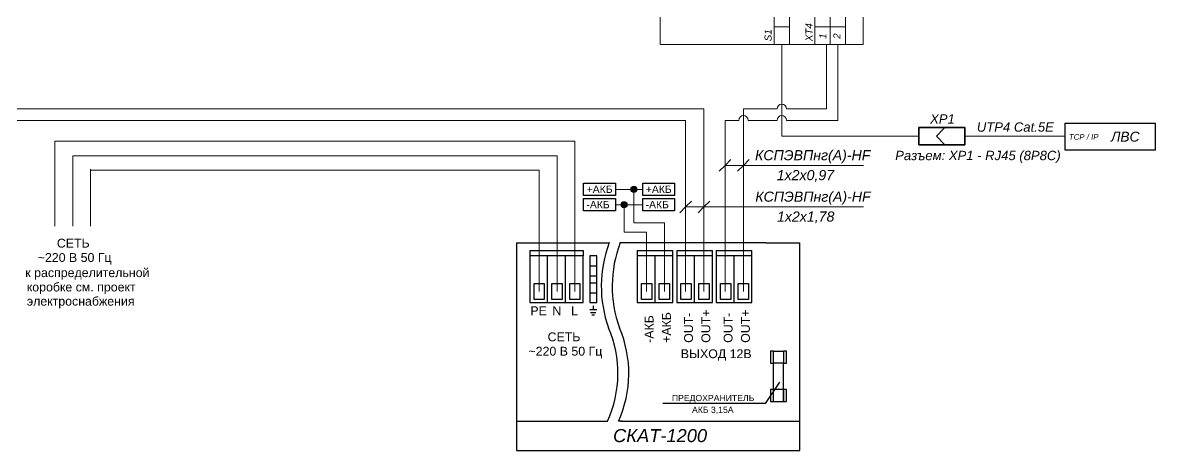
# Model space of a CAD drawing. Header units: millimetres. Extents: x -197802 to 287448, y -91833 to 122858.
# Drawn here: x 84015 to 116864, y 86930 to 99341 of the extents above; entities that cross this region are included whole.
import ezdxf

# ---------------------------------------------------------------- set-up
doc = ezdxf.new("R2010")
doc.units = ezdxf.units.MM
doc.layers.add('СКУД', color=7, linetype='Continuous')
doc.styles.add('40', font='ariali.ttf', dxfattribs={"height": 1})
doc.styles.add('76', font='ariali.ttf', dxfattribs={"height": 1})
doc.styles.add('77', font='ariali.ttf', dxfattribs={"height": 1})
doc.styles.get("Standard").update_dxf_attribs({"font": 'arial.ttf'})

msp = doc.modelspace()

# ---------------------------------------------------------------- hatches: boundary and pattern name
at = {"layer": 'СКУД', "lineweight": 18, "true_color": 0x000000}
h = msp.add_hatch(dxfattribs=at)
h.set_pattern_fill('ANGLE', color=18, scale=0.8)
h.set_pattern_definition([(0, (93281.309, 130576.019), (0, 5.588), [4.064, -1.524]), (90, (93281.309, 130576.019), (-5.588, 3e-16), [4.064, -1.524])])
h.paths.add_polyline_path([(101828, 94503), (101741, 94503), (101654, 94503, 0.999967)])
h.paths.add_polyline_path([(101741, 94591, 0.414214), (101654, 94503), (101741, 94503)])
h.paths.add_polyline_path([(101741, 94591), (101741, 94503), (101828, 94503, 0.414233)])
h = msp.add_hatch(dxfattribs=at)
h.set_pattern_fill('ANGLE', color=18, scale=0.8)
h.set_pattern_definition([(0, (92998.56, 130131.0254), (0, 5.588), [4.064, -1.524]), (90, (92998.56, 130131.0254), (-5.588, 3e-16), [4.064, -1.524])])
h.paths.add_polyline_path([(101545, 94058), (101458, 94058), (101371, 94058, 0.999967)])
h.paths.add_polyline_path([(101458, 94146, 0.414214), (101371, 94058), (101458, 94058)])
h.paths.add_polyline_path([(101458, 94146), (101458, 94058), (101545, 94058, 0.414233)])

# ---------------------------------------------------------------- linework, layer by layer
at = {"layer": 'СКУД', "color": 7, "lineweight": 18}
msp.add_line((106031, 98128), (106031, 98702), dxfattribs=at)
at = {"layer": 'СКУД', "color": 1, "lineweight": 18}
for p, q in [((107325, 98128), (107325, 98702)), ((107325, 97464), (107325, 98128)), ((107325, 97204), (107325, 97464)), ((107325, 97187), (107325, 97204)), ((107325, 97187), (107325, 96837)), ((103773, 96837), (83248, 96837)), ((103773, 96505), (103773, 96837)), ((104918, 96837), (105056, 96837)), ((104918, 96505), (104918, 96837)), ((105056, 96837), (105893, 96837)), ((106168, 96837), (107325, 96837)), ((103773, 93870), (103773, 96505)), ((104918, 93870), (104918, 96505)), ((101741, 94503), (101208, 94503)), ((101741, 94465), (101741, 94503)), ((101741, 94503), (101996, 94503)), ((101741, 93530), (101741, 94503)), ((103773, 93870), (103773, 92473)), ((104918, 93870), (104918, 92473)), ((102627, 93530), (101741, 93530)), ((102627, 93164), (102627, 93530)), ((102627, 91540), (102627, 93164)), ((103773, 92473), (103773, 91540)), ((104918, 92473), (104918, 91540))]:
    msp.add_line(p, q, dxfattribs=at)
at = {"layer": 'СКУД', "color": 241, "lineweight": 18, "true_color": 0xf7abae}
for p, q in [((107660, 98128), (107660, 98702)), ((107660, 97464), (107660, 98128)), ((107660, 97204), (107660, 97464)), ((107660, 97187), (107660, 97204)), ((107660, 97187), (107660, 96883)), ((107660, 96883), (107660, 96505)), ((103241, 96505), (83248, 96505)), ((103241, 93870), (103241, 96505)), ((104387, 93870), (104387, 96505)), ((104780, 96505), (104387, 96505)), ((105056, 96505), (105582, 96505)), ((105582, 96505), (105893, 96505)), ((106168, 96505), (107660, 96505)), ((104387, 93870), (104387, 92473)), ((104387, 92473), (104387, 91540))]:
    msp.add_line(p, q, dxfattribs=at)
at = {"layer": 'СКУД', "color": 14, "lineweight": 18}
for p, q in [((87132, 95898), (84946, 95898)), ((84946, 95898), (84949, 95063)), ((99512, 95898), (87132, 95898)), ((100030, 95898), (99512, 95898)), ((100030, 95092), (100030, 95898)), ((87132, 95480), (85466, 95480)), ((85466, 95480), (85466, 94875)), ((99512, 95480), (87132, 95480)), ((99512, 95056), (99512, 95480)), ((84949, 94458), (84949, 95063)), ((85984, 94487), (85984, 95092)), ((87132, 95063), (85984, 95063)), ((98995, 95063), (87132, 95063)), ((98995, 94458), (98995, 95063)), ((99512, 94360), (99512, 95056)), ((100030, 94487), (100030, 95092)), ((85466, 94069), (85466, 94875)), ((99512, 94069), (99512, 94875)), ((84949, 94458), (84949, 93437)), ((85984, 94487), (85984, 93437)), ((98995, 93652), (98995, 94458)), ((100030, 94069), (100030, 94487)), ((85466, 94069), (85466, 93437)), ((99512, 94142), (99512, 94192)), ((99512, 93775), (99512, 94142)), ((99512, 92956), (99512, 94069)), ((100030, 91540), (100030, 94069)), ((98995, 92956), (98995, 93652)), ((99512, 91540), (99512, 93624)), ((98995, 91540), (98995, 93416))]:
    msp.add_line(p, q, dxfattribs=at)
at = {"layer": 'СКУД', "color": 18, "lineweight": 18, "true_color": 0x000000}
for p, q in [((104556, 95367), (104387, 95197)), ((105088, 95367), (104918, 95197)), ((104387, 95197), (104217, 95028)), ((104918, 95197), (104387, 95197)), ((104918, 95197), (104748, 95028)), ((107271, 95197), (104918, 95197)), ((108398, 95197), (106044, 95197)), ((101458, 93260), (101458, 94058)), ((103241, 93995), (103072, 93825)), ((103411, 94165), (103241, 93995)), ((103773, 93995), (103241, 93995)), ((103773, 93995), (103603, 93825)), ((103942, 94165), (103773, 93995)), ((106788, 93995), (103773, 93995)), ((108097, 93995), (105081, 93995)), ((106226, 93995), (105695, 93995)), ((108097, 93995), (108398, 93995)), ((102110, 93260), (101458, 93260)), ((102110, 93069), (102110, 93260))]:
    msp.add_line(p, q, dxfattribs=at)
at = {"layer": 'СКУД', "color": 7}
for p, q in [((100281, 94465), (100281, 94682)), ((100281, 94682), (101208, 94682)), ((101208, 94682), (101208, 94324)), ((101996, 94465), (101996, 94682)), ((101996, 94682), (102923, 94682)), ((102923, 94682), (102923, 94324)), ((100281, 94324), (100281, 94465)), ((101208, 94324), (100281, 94324)), ((101996, 94324), (101996, 94465)), ((102923, 94324), (101996, 94324)), ((100281, 94020), (100281, 94237)), ((100281, 94237), (101208, 94237)), ((100281, 93879), (100281, 94020)), ((101208, 94237), (101208, 93879)), ((101996, 94020), (101996, 94237)), ((101996, 94237), (102923, 94237)), ((101996, 93879), (101996, 94020)), ((102923, 94237), (102923, 93879)), ((101208, 93879), (100281, 93879)), ((102923, 93879), (101996, 93879)), ((98339, 92956), (101029, 92956)), ((98339, 92956), (98339, 87772)), ((98722, 92726), (98722, 91216)), ((98722, 92726), (99757, 92726)), ((99757, 92726), (100275, 92726)), ((100275, 92726), (100275, 92574)), ((105566, 92956), (101346, 92956)), ((101837, 92726), (101837, 91216)), ((101837, 92726), (102872, 92726)), ((102872, 92574), (102872, 92726)), ((102983, 92726), (102983, 91216)), ((102983, 92726), (104018, 92726)), ((104018, 92574), (104018, 92726)), ((104128, 92726), (104128, 91216)), ((104128, 92726), (105163, 92726)), ((105163, 92574), (105163, 92726)), ((106551, 87772), (106551, 92956)), ((99240, 92574), (98722, 92574)), ((99240, 91216), (99240, 92574)), ((99757, 92574), (99240, 92574)), ((99757, 91216), (99757, 92574)), ((99757, 91216), (99757, 92574)), ((100275, 92574), (99757, 92574)), ((102355, 92574), (101837, 92574)), ((102355, 91216), (102355, 92574)), ((102872, 92574), (102355, 92574)), ((102872, 91216), (102872, 92574)), ((103500, 92574), (102983, 92574)), ((103500, 91216), (103500, 92574)), ((104018, 92574), (103500, 92574)), ((104018, 91216), (104018, 92574)), ((104645, 92574), (104128, 92574)), ((104645, 91216), (104645, 92574)), ((105163, 92574), (104645, 92574)), ((105163, 91216), (105163, 92574)), ((98846, 91774), (99143, 91774)), ((98846, 91305), (98846, 91774)), ((99143, 91774), (99143, 91305)), ((99364, 91774), (99660, 91774)), ((99364, 91305), (99364, 91774)), ((99660, 91774), (99660, 91305)), ((99881, 91774), (100178, 91774)), ((99881, 91305), (99881, 91774)), ((100178, 91774), (100178, 91305)), ((101962, 91774), (102258, 91774)), ((101962, 91305), (101962, 91774)), ((102258, 91774), (102258, 91305)), ((102479, 91774), (102776, 91774)), ((102479, 91305), (102479, 91774)), ((102776, 91774), (102776, 91305)), ((103107, 91774), (103404, 91774)), ((103107, 91305), (103107, 91774)), ((103404, 91774), (103404, 91305)), ((103624, 91774), (103921, 91774)), ((103624, 91305), (103624, 91774)), ((103921, 91774), (103921, 91305)), ((104252, 91774), (104549, 91774)), ((104252, 91305), (104252, 91774)), ((104549, 91774), (104549, 91305)), ((104770, 91774), (105066, 91774)), ((104770, 91305), (104770, 91774)), ((105066, 91774), (105066, 91305)), ((98722, 91216), (99240, 91216)), ((99143, 91305), (98846, 91305)), ((99240, 91216), (99536, 91216)), ((99660, 91305), (99364, 91305)), ((99536, 91216), (99757, 91216)), ((99757, 91216), (100054, 91216)), ((100178, 91305), (99881, 91305)), ((100054, 91216), (100275, 91216)), ((101837, 91216), (102355, 91216)), ((102258, 91305), (101962, 91305)), ((102355, 91216), (102652, 91216)), ((102776, 91305), (102479, 91305)), ((102652, 91216), (102872, 91216)), ((102983, 91216), (103500, 91216)), ((103404, 91305), (103107, 91305)), ((103500, 91216), (103797, 91216)), ((103921, 91305), (103624, 91305)), ((103797, 91216), (104018, 91216)), ((104128, 91216), (104645, 91216)), ((104549, 91305), (104252, 91305)), ((104645, 91216), (104942, 91216)), ((105066, 91305), (104770, 91305)), ((104942, 91216), (105163, 91216)), ((105793, 89806), (105702, 89806)), ((105702, 89806), (105702, 89459)), ((105793, 88696), (105793, 89806)), ((105793, 89806), (106077, 89806)), ((106077, 89806), (106077, 89459)), ((106163, 89806), (106077, 89806)), ((106163, 89459), (106163, 89806)), ((105702, 89459), (105793, 89459)), ((106077, 89459), (105793, 89459)), ((106077, 88696), (106077, 89459)), ((106077, 89459), (106163, 89459)), ((105963, 88912), (105551, 88291)), ((105702, 88696), (105702, 88349)), ((105793, 88696), (105702, 88696)), ((105793, 88349), (105793, 88696)), ((106077, 88696), (105793, 88696)), ((106077, 88349), (106077, 88696)), ((106077, 88696), (106077, 88349)), ((106168, 88696), (106077, 88696)), ((106168, 88349), (106168, 88696)), ((105551, 88291), (102580, 88291)), ((105702, 88349), (105793, 88349)), ((105793, 88349), (106077, 88349)), ((106077, 88349), (106168, 88349)), ((98339, 87772), (100977, 87772)), ((98339, 87772), (98339, 86930)), ((101397, 87772), (101293, 87772)), ((101363, 87772), (105566, 87772)), ((106551, 86930), (106551, 87772)), ((98339, 86930), (105566, 86930))]:
    msp.add_line(p, q, dxfattribs=at)
at = {"layer": 'СКУД', "color": 250, "lineweight": 18}
for p, q in [((101458, 94058), (101208, 94058)), ((101458, 93845), (101458, 94058)), ((101458, 94058), (101996, 94058)), ((102110, 91540), (102110, 93069))]:
    msp.add_line(p, q, dxfattribs=at)
at = {"layer": 'СКУД', "color": 254, "lineweight": 18, "true_color": 0xddb3d4}
for p, q in [((103241, 93870), (103241, 92473)), ((103241, 92473), (103241, 91540))]:
    msp.add_line(p, q, dxfattribs=at)
at = {"layer": 'СКУД'}
for p, q in [((105566, 92956), (106551, 92956)), ((100275, 91216), (100275, 92574)), ((100462, 92574), (100462, 91216)), ((100664, 92574), (100462, 92574)), ((100462, 92574), (100462, 92286)), ((100664, 91216), (100664, 92574)), ((100462, 92286), (100664, 92286)), ((100462, 91998), (100664, 91998)), ((100462, 91792), (100664, 91792)), ((100462, 91504), (100664, 91504)), ((100462, 91216), (100664, 91216)), ((105566, 87772), (106551, 87772)), ((105566, 86930), (106551, 86930))]:
    msp.add_line(p, q, dxfattribs=at)
at = {"layer": 'СКУД', "lineweight": 30}
for p, q in [((100563, 91005), (100459, 91005)), ((100563, 91124), (100563, 91005)), ((100667, 91005), (100563, 91005)), ((100484, 90934), (100640, 90934)), ((100523, 90863), (100601, 90863))]:
    msp.add_line(p, q, dxfattribs=at)
at = {"layer": 'СКУД', "color": 7, "lineweight": 18}
for points in [[(102507, 119539), (102507, 98702)], [(108395, 98702), (108395, 119539)], [(105808, 98702), (105808, 100850)], [(106253, 100850), (106253, 98702)], [(106992, 98702), (106992, 100850)], [(107437, 98702), (107437, 100850)], [(107882, 100850), (107882, 98702)], [(106253, 99221), (105808, 99221)], [(107437, 99221), (106992, 99221)], [(107882, 99221), (107437, 99221)], [(102514, 98702), (108395, 98702)], [(106031, 97464), (106031, 98128)], [(106031, 97204), (106031, 97464)], [(106031, 97131), (106031, 97204)], [(106031, 96467), (106031, 97131)], [(106031, 96208), (106031, 96467)], [(106031, 96208), (106031, 96046), (108613, 96046)], [(107418, 96046), (110000, 96046)], [(108613, 96046), (107928, 96046)], [(114243, 96046), (111340, 96046)]]:
    msp.add_lwpolyline(points, dxfattribs=at)
at = {"layer": 'СКУД', "color": 7, "lineweight": 35}
for points in [[(110000, 95797), (111340, 95797), (111340, 96295), (110000, 96295), (110000, 95797)], [(110516, 96046), (110735, 96281)], [(110516, 96046), (110735, 95811)]]:
    msp.add_lwpolyline(points, dxfattribs=at)
at = {"layer": 'СКУД', "color": 18, "true_color": 0x000000}
for centre in [(101741, 94503), (101458, 94058)]:
    msp.add_circle(centre, 87.1, dxfattribs=at)
at = {"layer": 'СКУД', "color": 7, "lineweight": 18}
for centre in [(101741, 94503), (101458, 94058)]:
    msp.add_circle(centre, 29.7, dxfattribs=at)
at = {"layer": 'СКУД', "color": 1, "lineweight": 18}
msp.add_arc((106031, 96837), 138, 0, 180, dxfattribs=at)
at = {"layer": 'СКУД', "color": 241, "lineweight": 18, "true_color": 0xf7abae}
for centre in [(104918, 96505), (106031, 96505)]:
    msp.add_arc(centre, 138, 0, 180, dxfattribs=at)
at = {"layer": 'СКУД', "color": 7}
for centre, radius, start, end in [((104330, 91692), 3535, 159.0415, 199.9997), ((104647, 91692), 3535, 159.0415, 199.9997), ((97905, 89164), 3373, 335.6254, 23.0193), ((98221, 89164), 3373, 335.6254, 23.0193)]:
    msp.add_arc(centre, radius, start, end, dxfattribs=at)
at = {"layer": 'СКУД', "color": 7, "lineweight": 25}
for points in [[(114243, 96420), (114243, 96420), (114243, 95647), (114243, 95647)], [(116864, 96416), (116864, 96416), (114243, 96416), (114243, 96416)], [(116864, 95643), (116864, 95643), (116864, 96416), (116864, 96416)], [(114243, 95647), (114243, 95647), (116864, 95647), (116864, 95647)]]:
    msp.add_open_spline(points, degree=3, dxfattribs=at)

# ---------------------------------------------------------------- texts
at = {"layer": 'СКУД', "color": 7}
for s, height, style, p in [('TCP / IP', 162.6, '40', (114357, 95944)), ('Л', 287, '76', (115577, 95889)), ('ВС', 286.7, '77', (115849, 95889))]:
    msp.add_text(s, height=height, dxfattribs=dict(at, style=style)).set_placement(p)
for s, height, p in [('+АКБ', 215.5, (100372, 94399)), ('+АКБ', 215.5, (102087, 94399)), ('-АКБ', 215.5, (100366, 93954)), ('-АКБ', 215.5, (102081, 93954)), ('СЕТЬ', 256.5, (85007, 92813)), ('~220 В 50 Гц', 256.54, (84452, 92397)), ('к распределительной', 256.54, (84092, 91957)), ('коробке см. проект', 256.54, (84137, 91541)), ('электроснабжения', 256.54, (84137, 91130)), ('PE', 256.5, (98739, 90851)), ('N', 257, (99379, 90851)), ('L', 257, (99919, 90851)), ('СЕТЬ', 256.5, (99239, 90094)), ('~220 В 50 Гц', 256.54, (98684, 89678)), ('ВЫХОД 12В', 256.5, (103102, 89605)), ('ПРЕДОХРАНИТЕЛЬ', 179.58, (102841, 88359)), ('АКБ 3,15А', 179.6, (103428, 88016))]:
    msp.add_text(s, height=height, dxfattribs=at).set_placement(p)
for s, p in [('OUT+', (103958, 90050)), ('OUT+', (105104, 90050)), ('-АКБ', (102310, 90050)), ('+АКБ', (102813, 90050)), ('OUT-', (103455, 90050)), ('OUT-', (104601, 90050))]:
    msp.add_text(s, height=256.5, rotation=90, dxfattribs=at).set_placement(p)
at = {"layer": 'СКУД', "color": 7, "lineweight": 18, "char_height": 204.17, "attachment_point": 7, "rotation": 90}
for s, insert in [('\\fArial|b0|i1|c0|p34;\\W1;XT4', (106921, 98801)), ('\\fArial|b0|i1|c0|p34;\\W1;S1', (105737, 98801)), ('\\fArial|b0|i1|c0|p34;\\W1;1', (107321, 98870)), ('\\fArial|b0|i1|c0|p34;\\W1;2', (107731, 98870))]:
    msp.add_mtext(s, dxfattribs=dict(at, insert=insert))
at = {"layer": 'СКУД', "color": 7, "attachment_point": 7}
for s, insert, char_height in [('\\fArial|b0|i1|c0|p34;\\W1;XP1', (110332, 96412), 271.31), ('{\\fArial|b0|i1|c204|p34;UTP4 Cat.5E}', (111687, 96172), 271.31), ('{\\fArial|b0|i1|c204|p34;КСПЭВПнг(А)-HF}', (105254, 95259), 293.39), ('\\fArial|b0|i1|c0|p34;\\W1;Разъем: ХР1 - RJ45 (8P8C)             ', (109319, 95269), 271.31), ('{\\fArial|b0|i1|c204|p34;1х2х0,97}', (105884, 94715), 293.39), ('{\\fArial|b0|i1|c204|p34;КСПЭВПнг(А)-HF}', (105262, 94056), 293.39), ('{\\fArial|b0|i1|c204|p34;1х2х1,78}', (105892, 93513), 293.39), ('{\\fArial|b0|i1|c204|p34;СКАТ-1200}', (101138, 87163), 379.15)]:
    msp.add_mtext(s, dxfattribs=dict(at, insert=insert, char_height=char_height))

doc.saveas('drawing.dxf')
